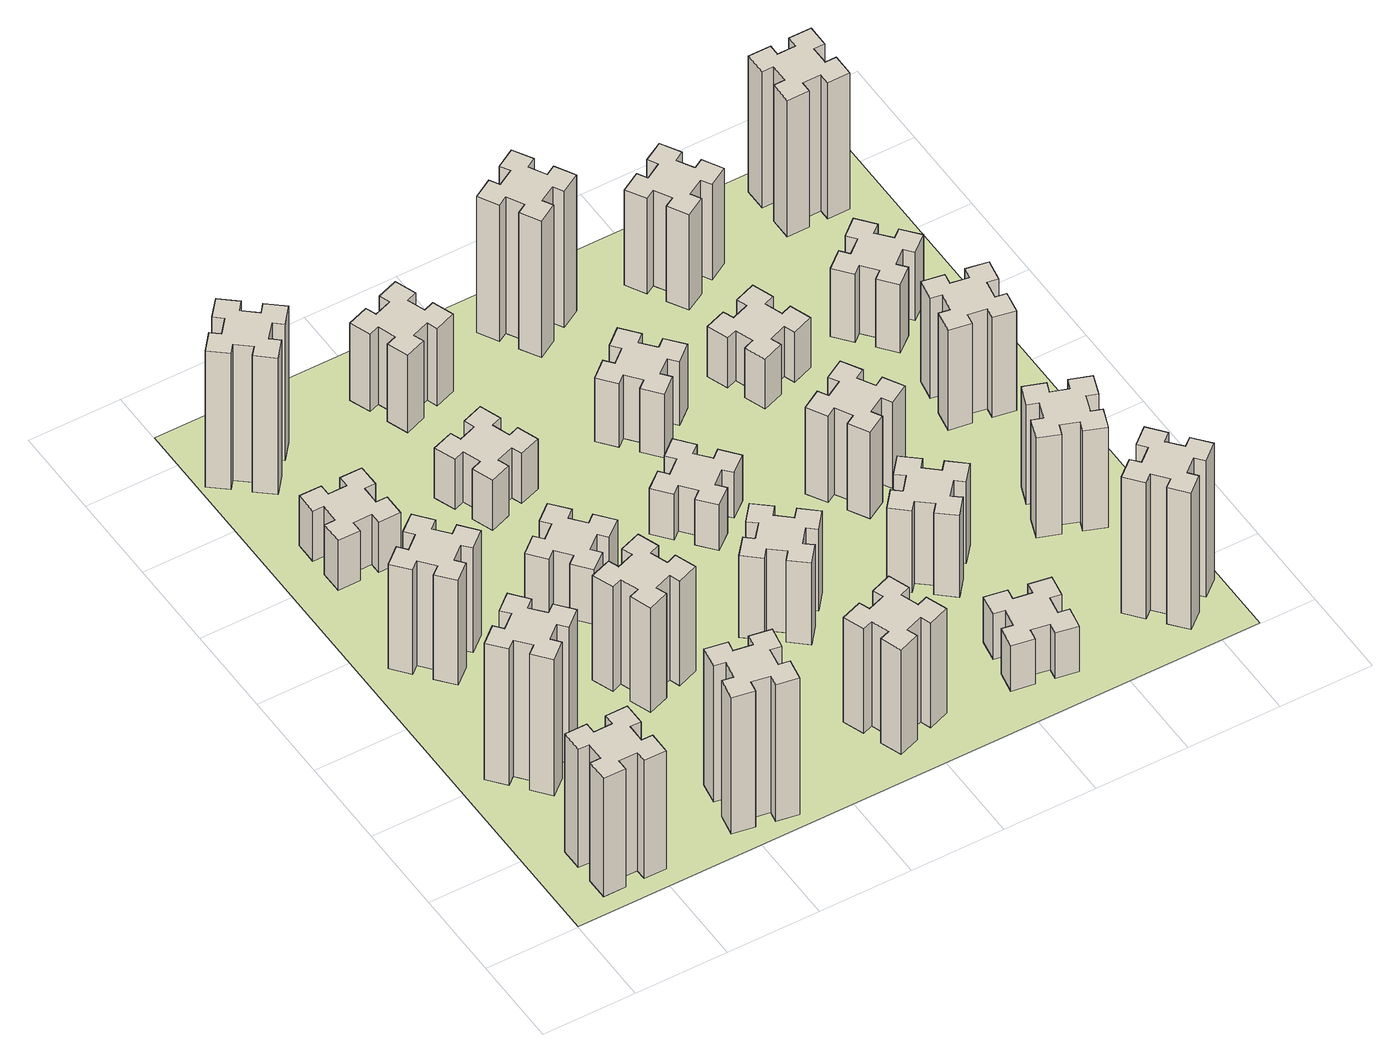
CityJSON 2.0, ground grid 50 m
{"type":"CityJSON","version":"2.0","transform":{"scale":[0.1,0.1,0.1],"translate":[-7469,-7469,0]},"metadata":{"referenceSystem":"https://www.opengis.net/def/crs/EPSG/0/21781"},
"CityObjects":{
"building1":{"type":"Building","attributes":{"class":"1000","function":"1000","usage":"1000","yearOfConstruction":2016,"roofType":"1000","measuredHeight":78,"storeysAboveGround":30,"storeysBelowGround":0},"geometry":[{"type":"Solid","lod":"1","boundaries":[[[[0,1,2,3,4,5,6,7,8,9,10,11,12,13,14,15,16,17,18,19]],[[17,16,20,21]],[[16,15,22,20]],[[15,14,23,22]],[[14,13,24,23]],[[13,12,25,24]],[[12,11,26,25]],[[11,10,27,26]],[[10,9,28,27]],[[9,8,29,28]],[[8,7,30,29]],[[7,6,31,30]],[[6,5,32,31]],[[5,4,33,32]],[[4,3,34,33]],[[3,2,35,34]],[[2,1,36,35]],[[1,0,37,36]],[[0,19,38,37]],[[19,18,39,38]],[[18,17,21,39]],[[24,25,26,27,28,29,30,31,32,33,34,35,36,37,38,39,21,20,22,23]]]]}]},
"building2":{"type":"Building","attributes":{"class":"1000","function":"1000","usage":"1000","yearOfConstruction":2016,"roofType":"1000","measuredHeight":90,"storeysAboveGround":30,"storeysBelowGround":0},"geometry":[{"type":"Solid","lod":"1","boundaries":[[[[40,41,42,43,44,45,46,47,48,49,50,51,52,53,54,55,56,57,58,59]],[[57,56,60,61]],[[56,55,62,60]],[[55,54,63,62]],[[54,53,64,63]],[[53,52,65,64]],[[52,51,66,65]],[[51,50,67,66]],[[50,49,68,67]],[[49,48,69,68]],[[48,47,70,69]],[[47,46,71,70]],[[46,45,72,71]],[[45,44,73,72]],[[44,43,74,73]],[[43,42,75,74]],[[42,41,76,75]],[[41,40,77,76]],[[40,59,78,77]],[[59,58,79,78]],[[58,57,61,79]],[[64,65,66,67,68,69,70,71,72,73,74,75,76,77,78,79,61,60,62,63]]]]}]},
"building3":{"type":"Building","attributes":{"class":"1000","function":"1000","usage":"1000","yearOfConstruction":2016,"roofType":"1000","measuredHeight":69,"storeysAboveGround":30,"storeysBelowGround":0},"geometry":[{"type":"Solid","lod":"1","boundaries":[[[[80,81,82,83,84,85,86,87,88,89,90,91,92,93,94,95,96,97,98,99]],[[97,96,100,101]],[[96,95,102,100]],[[95,94,103,102]],[[94,93,104,103]],[[93,92,105,104]],[[92,91,106,105]],[[91,90,107,106]],[[90,89,108,107]],[[89,88,109,108]],[[88,87,110,109]],[[87,86,111,110]],[[86,85,112,111]],[[85,84,113,112]],[[84,83,114,113]],[[83,82,115,114]],[[82,81,116,115]],[[81,80,117,116]],[[80,99,118,117]],[[99,98,119,118]],[[98,97,101,119]],[[104,105,106,107,108,109,110,111,112,113,114,115,116,117,118,119,101,100,102,103]]]]}]},
"building4":{"type":"Building","attributes":{"class":"1000","function":"1000","usage":"1000","yearOfConstruction":2016,"roofType":"1000","measuredHeight":33,"storeysAboveGround":30,"storeysBelowGround":0},"geometry":[{"type":"Solid","lod":"1","boundaries":[[[[120,121,122,123,124,125,126,127,128,129,130,131,132,133,134,135,136,137,138,139]],[[137,136,140,141]],[[136,135,142,140]],[[135,134,143,142]],[[134,133,144,143]],[[133,132,145,144]],[[132,131,146,145]],[[131,130,147,146]],[[130,129,148,147]],[[129,128,149,148]],[[128,127,150,149]],[[127,126,151,150]],[[126,125,152,151]],[[125,124,153,152]],[[124,123,154,153]],[[123,122,155,154]],[[122,121,156,155]],[[121,120,157,156]],[[120,139,158,157]],[[139,138,159,158]],[[138,137,141,159]],[[144,145,146,147,148,149,150,151,152,153,154,155,156,157,158,159,141,140,142,143]]]]}]},
"building5":{"type":"Building","attributes":{"class":"1000","function":"1000","usage":"1000","yearOfConstruction":2016,"roofType":"1000","measuredHeight":90,"storeysAboveGround":30,"storeysBelowGround":0},"geometry":[{"type":"Solid","lod":"1","boundaries":[[[[160,161,162,163,164,165,166,167,168,169,170,171,172,173,174,175,176,177,178,179]],[[177,176,180,181]],[[176,175,182,180]],[[175,174,183,182]],[[174,173,184,183]],[[173,172,185,184]],[[172,171,186,185]],[[171,170,187,186]],[[170,169,188,187]],[[169,168,189,188]],[[168,167,190,189]],[[167,166,191,190]],[[166,165,192,191]],[[165,164,193,192]],[[164,163,194,193]],[[163,162,195,194]],[[162,161,196,195]],[[161,160,197,196]],[[160,179,198,197]],[[179,178,199,198]],[[178,177,181,199]],[[184,185,186,187,188,189,190,191,192,193,194,195,196,197,198,199,181,180,182,183]]]]}]},
"building6":{"type":"Building","attributes":{"class":"1000","function":"1000","usage":"1000","yearOfConstruction":2016,"roofType":"1000","measuredHeight":90,"storeysAboveGround":30,"storeysBelowGround":0},"geometry":[{"type":"Solid","lod":"1","boundaries":[[[[200,201,202,203,204,205,206,207,208,209,210,211,212,213,214,215,216,217,218,219]],[[217,216,220,221]],[[216,215,222,220]],[[215,214,223,222]],[[214,213,224,223]],[[213,212,225,224]],[[212,211,226,225]],[[211,210,227,226]],[[210,209,228,227]],[[209,208,229,228]],[[208,207,230,229]],[[207,206,231,230]],[[206,205,232,231]],[[205,204,233,232]],[[204,203,234,233]],[[203,202,235,234]],[[202,201,236,235]],[[201,200,237,236]],[[200,219,238,237]],[[219,218,239,238]],[[218,217,221,239]],[[224,225,226,227,228,229,230,231,232,233,234,235,236,237,238,239,221,220,222,223]]]]}]},
"building7":{"type":"Building","attributes":{"class":"1000","function":"1000","usage":"1000","yearOfConstruction":2016,"roofType":"1000","measuredHeight":69,"storeysAboveGround":30,"storeysBelowGround":0},"geometry":[{"type":"Solid","lod":"1","boundaries":[[[[240,241,242,243,244,245,246,247,248,249,250,251,252,253,254,255,256,257,258,259]],[[257,256,260,261]],[[256,255,262,260]],[[255,254,263,262]],[[254,253,264,263]],[[253,252,265,264]],[[252,251,266,265]],[[251,250,267,266]],[[250,249,268,267]],[[249,248,269,268]],[[248,247,270,269]],[[247,246,271,270]],[[246,245,272,271]],[[245,244,273,272]],[[244,243,274,273]],[[243,242,275,274]],[[242,241,276,275]],[[241,240,277,276]],[[240,259,278,277]],[[259,258,279,278]],[[258,257,261,279]],[[264,265,266,267,268,269,270,271,272,273,274,275,276,277,278,279,261,260,262,263]]]]}]},
"building8":{"type":"Building","attributes":{"class":"1000","function":"1000","usage":"1000","yearOfConstruction":2016,"roofType":"1000","measuredHeight":36,"storeysAboveGround":30,"storeysBelowGround":0},"geometry":[{"type":"Solid","lod":"1","boundaries":[[[[280,281,282,283,284,285,286,287,288,289,290,291,292,293,294,295,296,297,298,299]],[[297,296,300,301]],[[296,295,302,300]],[[295,294,303,302]],[[294,293,304,303]],[[293,292,305,304]],[[292,291,306,305]],[[291,290,307,306]],[[290,289,308,307]],[[289,288,309,308]],[[288,287,310,309]],[[287,286,311,310]],[[286,285,312,311]],[[285,284,313,312]],[[284,283,314,313]],[[283,282,315,314]],[[282,281,316,315]],[[281,280,317,316]],[[280,299,318,317]],[[299,298,319,318]],[[298,297,301,319]],[[304,305,306,307,308,309,310,311,312,313,314,315,316,317,318,319,301,300,302,303]]]]}]},
"building9":{"type":"Building","attributes":{"class":"1000","function":"1000","usage":"1000","yearOfConstruction":2016,"roofType":"1000","measuredHeight":33,"storeysAboveGround":30,"storeysBelowGround":0},"geometry":[{"type":"Solid","lod":"1","boundaries":[[[[320,321,322,323,324,325,326,327,328,329,330,331,332,333,334,335,336,337,338,339]],[[337,336,340,341]],[[336,335,342,340]],[[335,334,343,342]],[[334,333,344,343]],[[333,332,345,344]],[[332,331,346,345]],[[331,330,347,346]],[[330,329,348,347]],[[329,328,349,348]],[[328,327,350,349]],[[327,326,351,350]],[[326,325,352,351]],[[325,324,353,352]],[[324,323,354,353]],[[323,322,355,354]],[[322,321,356,355]],[[321,320,357,356]],[[320,339,358,357]],[[339,338,359,358]],[[338,337,341,359]],[[344,345,346,347,348,349,350,351,352,353,354,355,356,357,358,359,341,340,342,343]]]]}]},
"building10":{"type":"Building","attributes":{"class":"1000","function":"1000","usage":"1000","yearOfConstruction":2016,"roofType":"1000","measuredHeight":69,"storeysAboveGround":30,"storeysBelowGround":0},"geometry":[{"type":"Solid","lod":"1","boundaries":[[[[360,361,362,363,364,365,366,367,368,369,370,371,372,373,374,375,376,377,378,379]],[[377,376,380,381]],[[376,375,382,380]],[[375,374,383,382]],[[374,373,384,383]],[[373,372,385,384]],[[372,371,386,385]],[[371,370,387,386]],[[370,369,388,387]],[[369,368,389,388]],[[368,367,390,389]],[[367,366,391,390]],[[366,365,392,391]],[[365,364,393,392]],[[364,363,394,393]],[[363,362,395,394]],[[362,361,396,395]],[[361,360,397,396]],[[360,379,398,397]],[[379,378,399,398]],[[378,377,381,399]],[[384,385,386,387,388,389,390,391,392,393,394,395,396,397,398,399,381,380,382,383]]]]}]},
"building11":{"type":"Building","attributes":{"class":"1000","function":"1000","usage":"1000","yearOfConstruction":2016,"roofType":"1000","measuredHeight":51,"storeysAboveGround":30,"storeysBelowGround":0},"geometry":[{"type":"Solid","lod":"1","boundaries":[[[[400,401,402,403,404,405,406,407,408,409,410,411,412,413,414,415,416,417,418,419]],[[417,416,420,421]],[[416,415,422,420]],[[415,414,423,422]],[[414,413,424,423]],[[413,412,425,424]],[[412,411,426,425]],[[411,410,427,426]],[[410,409,428,427]],[[409,408,429,428]],[[408,407,430,429]],[[407,406,431,430]],[[406,405,432,431]],[[405,404,433,432]],[[404,403,434,433]],[[403,402,435,434]],[[402,401,436,435]],[[401,400,437,436]],[[400,419,438,437]],[[419,418,439,438]],[[418,417,421,439]],[[424,425,426,427,428,429,430,431,432,433,434,435,436,437,438,439,421,420,422,423]]]]}]},
"building12":{"type":"Building","attributes":{"class":"1000","function":"1000","usage":"1000","yearOfConstruction":2016,"roofType":"1000","measuredHeight":54,"storeysAboveGround":30,"storeysBelowGround":0},"geometry":[{"type":"Solid","lod":"1","boundaries":[[[[440,441,442,443,444,445,446,447,448,449,450,451,452,453,454,455,456,457,458,459]],[[457,456,460,461]],[[456,455,462,460]],[[455,454,463,462]],[[454,453,464,463]],[[453,452,465,464]],[[452,451,466,465]],[[451,450,467,466]],[[450,449,468,467]],[[449,448,469,468]],[[448,447,470,469]],[[447,446,471,470]],[[446,445,472,471]],[[445,444,473,472]],[[444,443,474,473]],[[443,442,475,474]],[[442,441,476,475]],[[441,440,477,476]],[[440,459,478,477]],[[459,458,479,478]],[[458,457,461,479]],[[464,465,466,467,468,469,470,471,472,473,474,475,476,477,478,479,461,460,462,463]]]]}]},
"building13":{"type":"Building","attributes":{"class":"1000","function":"1000","usage":"1000","yearOfConstruction":2016,"roofType":"1000","measuredHeight":30,"storeysAboveGround":30,"storeysBelowGround":0},"geometry":[{"type":"Solid","lod":"1","boundaries":[[[[480,481,482,483,484,485,486,487,488,489,490,491,492,493,494,495,496,497,498,499]],[[497,496,500,501]],[[496,495,502,500]],[[495,494,503,502]],[[494,493,504,503]],[[493,492,505,504]],[[492,491,506,505]],[[491,490,507,506]],[[490,489,508,507]],[[489,488,509,508]],[[488,487,510,509]],[[487,486,511,510]],[[486,485,512,511]],[[485,484,513,512]],[[484,483,514,513]],[[483,482,515,514]],[[482,481,516,515]],[[481,480,517,516]],[[480,499,518,517]],[[499,498,519,518]],[[498,497,501,519]],[[504,505,506,507,508,509,510,511,512,513,514,515,516,517,518,519,501,500,502,503]]]]}]},
"building14":{"type":"Building","attributes":{"class":"1000","function":"1000","usage":"1000","yearOfConstruction":2016,"roofType":"1000","measuredHeight":42,"storeysAboveGround":30,"storeysBelowGround":0},"geometry":[{"type":"Solid","lod":"1","boundaries":[[[[520,521,522,523,524,525,526,527,528,529,530,531,532,533,534,535,536,537,538,539]],[[537,536,540,541]],[[536,535,542,540]],[[535,534,543,542]],[[534,533,544,543]],[[533,532,545,544]],[[532,531,546,545]],[[531,530,547,546]],[[530,529,548,547]],[[529,528,549,548]],[[528,527,550,549]],[[527,526,551,550]],[[526,525,552,551]],[[525,524,553,552]],[[524,523,554,553]],[[523,522,555,554]],[[522,521,556,555]],[[521,520,557,556]],[[520,539,558,557]],[[539,538,559,558]],[[538,537,541,559]],[[544,545,546,547,548,549,550,551,552,553,554,555,556,557,558,559,541,540,542,543]]]]}]},
"building15":{"type":"Building","attributes":{"class":"1000","function":"1000","usage":"1000","yearOfConstruction":2016,"roofType":"1000","measuredHeight":30,"storeysAboveGround":30,"storeysBelowGround":0},"geometry":[{"type":"Solid","lod":"1","boundaries":[[[[560,561,562,563,564,565,566,567,568,569,570,571,572,573,574,575,576,577,578,579]],[[577,576,580,581]],[[576,575,582,580]],[[575,574,583,582]],[[574,573,584,583]],[[573,572,585,584]],[[572,571,586,585]],[[571,570,587,586]],[[570,569,588,587]],[[569,568,589,588]],[[568,567,590,589]],[[567,566,591,590]],[[566,565,592,591]],[[565,564,593,592]],[[564,563,594,593]],[[563,562,595,594]],[[562,561,596,595]],[[561,560,597,596]],[[560,579,598,597]],[[579,578,599,598]],[[578,577,581,599]],[[584,585,586,587,588,589,590,591,592,593,594,595,596,597,598,599,581,580,582,583]]]]}]},
"building16":{"type":"Building","attributes":{"class":"1000","function":"1000","usage":"1000","yearOfConstruction":2016,"roofType":"1000","measuredHeight":90,"storeysAboveGround":30,"storeysBelowGround":0},"geometry":[{"type":"Solid","lod":"1","boundaries":[[[[600,601,602,603,604,605,606,607,608,609,610,611,612,613,614,615,616,617,618,619]],[[617,616,620,621]],[[616,615,622,620]],[[615,614,623,622]],[[614,613,624,623]],[[613,612,625,624]],[[612,611,626,625]],[[611,610,627,626]],[[610,609,628,627]],[[609,608,629,628]],[[608,607,630,629]],[[607,606,631,630]],[[606,605,632,631]],[[605,604,633,632]],[[604,603,634,633]],[[603,602,635,634]],[[602,601,636,635]],[[601,600,637,636]],[[600,619,638,637]],[[619,618,639,638]],[[618,617,621,639]],[[624,625,626,627,628,629,630,631,632,633,634,635,636,637,638,639,621,620,622,623]]]]}]},
"building17":{"type":"Building","attributes":{"class":"1000","function":"1000","usage":"1000","yearOfConstruction":2016,"roofType":"1000","measuredHeight":54,"storeysAboveGround":30,"storeysBelowGround":0},"geometry":[{"type":"Solid","lod":"1","boundaries":[[[[640,641,642,643,644,645,646,647,648,649,650,651,652,653,654,655,656,657,658,659]],[[657,656,660,661]],[[656,655,662,660]],[[655,654,663,662]],[[654,653,664,663]],[[653,652,665,664]],[[652,651,666,665]],[[651,650,667,666]],[[650,649,668,667]],[[649,648,669,668]],[[648,647,670,669]],[[647,646,671,670]],[[646,645,672,671]],[[645,644,673,672]],[[644,643,674,673]],[[643,642,675,674]],[[642,641,676,675]],[[641,640,677,676]],[[640,659,678,677]],[[659,658,679,678]],[[658,657,661,679]],[[664,665,666,667,668,669,670,671,672,673,674,675,676,677,678,679,661,660,662,663]]]]}]},
"building18":{"type":"Building","attributes":{"class":"1000","function":"1000","usage":"1000","yearOfConstruction":2016,"roofType":"1000","measuredHeight":57,"storeysAboveGround":30,"storeysBelowGround":0},"geometry":[{"type":"Solid","lod":"1","boundaries":[[[[680,681,682,683,684,685,686,687,688,689,690,691,692,693,694,695,696,697,698,699]],[[697,696,700,701]],[[696,695,702,700]],[[695,694,703,702]],[[694,693,704,703]],[[693,692,705,704]],[[692,691,706,705]],[[691,690,707,706]],[[690,689,708,707]],[[689,688,709,708]],[[688,687,710,709]],[[687,686,711,710]],[[686,685,712,711]],[[685,684,713,712]],[[684,683,714,713]],[[683,682,715,714]],[[682,681,716,715]],[[681,680,717,716]],[[680,699,718,717]],[[699,698,719,718]],[[698,697,701,719]],[[704,705,706,707,708,709,710,711,712,713,714,715,716,717,718,719,701,700,702,703]]]]}]},
"building19":{"type":"Building","attributes":{"class":"1000","function":"1000","usage":"1000","yearOfConstruction":2016,"roofType":"1000","measuredHeight":33,"storeysAboveGround":30,"storeysBelowGround":0},"geometry":[{"type":"Solid","lod":"1","boundaries":[[[[720,721,722,723,724,725,726,727,728,729,730,731,732,733,734,735,736,737,738,739]],[[737,736,740,741]],[[736,735,742,740]],[[735,734,743,742]],[[734,733,744,743]],[[733,732,745,744]],[[732,731,746,745]],[[731,730,747,746]],[[730,729,748,747]],[[729,728,749,748]],[[728,727,750,749]],[[727,726,751,750]],[[726,725,752,751]],[[725,724,753,752]],[[724,723,754,753]],[[723,722,755,754]],[[722,721,756,755]],[[721,720,757,756]],[[720,739,758,757]],[[739,738,759,758]],[[738,737,741,759]],[[744,745,746,747,748,749,750,751,752,753,754,755,756,757,758,759,741,740,742,743]]]]}]},
"building20":{"type":"Building","attributes":{"class":"1000","function":"1000","usage":"1000","yearOfConstruction":2016,"roofType":"1000","measuredHeight":90,"storeysAboveGround":30,"storeysBelowGround":0},"geometry":[{"type":"Solid","lod":"1","boundaries":[[[[760,761,762,763,764,765,766,767,768,769,770,771,772,773,774,775,776,777,778,779]],[[777,776,780,781]],[[776,775,782,780]],[[775,774,783,782]],[[774,773,784,783]],[[773,772,785,784]],[[772,771,786,785]],[[771,770,787,786]],[[770,769,788,787]],[[769,768,789,788]],[[768,767,790,789]],[[767,766,791,790]],[[766,765,792,791]],[[765,764,793,792]],[[764,763,794,793]],[[763,762,795,794]],[[762,761,796,795]],[[761,760,797,796]],[[760,779,798,797]],[[779,778,799,798]],[[778,777,781,799]],[[784,785,786,787,788,789,790,791,792,793,794,795,796,797,798,799,781,780,782,783]]]]}]},
"building21":{"type":"Building","attributes":{"class":"1000","function":"1000","usage":"1000","yearOfConstruction":2016,"roofType":"1000","measuredHeight":63,"storeysAboveGround":30,"storeysBelowGround":0},"geometry":[{"type":"Solid","lod":"1","boundaries":[[[[800,801,802,803,804,805,806,807,808,809,810,811,812,813,814,815,816,817,818,819]],[[817,816,820,821]],[[816,815,822,820]],[[815,814,823,822]],[[814,813,824,823]],[[813,812,825,824]],[[812,811,826,825]],[[811,810,827,826]],[[810,809,828,827]],[[809,808,829,828]],[[808,807,830,829]],[[807,806,831,830]],[[806,805,832,831]],[[805,804,833,832]],[[804,803,834,833]],[[803,802,835,834]],[[802,801,836,835]],[[801,800,837,836]],[[800,819,838,837]],[[819,818,839,838]],[[818,817,821,839]],[[824,825,826,827,828,829,830,831,832,833,834,835,836,837,838,839,821,820,822,823]]]]}]},
"building22":{"type":"Building","attributes":{"class":"1000","function":"1000","usage":"1000","yearOfConstruction":2016,"roofType":"1000","measuredHeight":66,"storeysAboveGround":30,"storeysBelowGround":0},"geometry":[{"type":"Solid","lod":"1","boundaries":[[[[840,841,842,843,844,845,846,847,848,849,850,851,852,853,854,855,856,857,858,859]],[[857,856,860,861]],[[856,855,862,860]],[[855,854,863,862]],[[854,853,864,863]],[[853,852,865,864]],[[852,851,866,865]],[[851,850,867,866]],[[850,849,868,867]],[[849,848,869,868]],[[848,847,870,869]],[[847,846,871,870]],[[846,845,872,871]],[[845,844,873,872]],[[844,843,874,873]],[[843,842,875,874]],[[842,841,876,875]],[[841,840,877,876]],[[840,859,878,877]],[[859,858,879,878]],[[858,857,861,879]],[[864,865,866,867,868,869,870,871,872,873,874,875,876,877,878,879,861,860,862,863]]]]}]},
"building23":{"type":"Building","attributes":{"class":"1000","function":"1000","usage":"1000","yearOfConstruction":2016,"roofType":"1000","measuredHeight":66,"storeysAboveGround":30,"storeysBelowGround":0},"geometry":[{"type":"Solid","lod":"1","boundaries":[[[[880,881,882,883,884,885,886,887,888,889,890,891,892,893,894,895,896,897,898,899]],[[897,896,900,901]],[[896,895,902,900]],[[895,894,903,902]],[[894,893,904,903]],[[893,892,905,904]],[[892,891,906,905]],[[891,890,907,906]],[[890,889,908,907]],[[889,888,909,908]],[[888,887,910,909]],[[887,886,911,910]],[[886,885,912,911]],[[885,884,913,912]],[[884,883,914,913]],[[883,882,915,914]],[[882,881,916,915]],[[881,880,917,916]],[[880,899,918,917]],[[899,898,919,918]],[[898,897,901,919]],[[904,905,906,907,908,909,910,911,912,913,914,915,916,917,918,919,901,900,902,903]]]]}]},
"building24":{"type":"Building","attributes":{"class":"1000","function":"1000","usage":"1000","yearOfConstruction":2016,"roofType":"1000","measuredHeight":45,"storeysAboveGround":30,"storeysBelowGround":0},"geometry":[{"type":"Solid","lod":"1","boundaries":[[[[920,921,922,923,924,925,926,927,928,929,930,931,932,933,934,935,936,937,938,939]],[[937,936,940,941]],[[936,935,942,940]],[[935,934,943,942]],[[934,933,944,943]],[[933,932,945,944]],[[932,931,946,945]],[[931,930,947,946]],[[930,929,948,947]],[[929,928,949,948]],[[928,927,950,949]],[[927,926,951,950]],[[926,925,952,951]],[[925,924,953,952]],[[924,923,954,953]],[[923,922,955,954]],[[922,921,956,955]],[[921,920,957,956]],[[920,939,958,957]],[[939,938,959,958]],[[938,937,941,959]],[[944,945,946,947,948,949,950,951,952,953,954,955,956,957,958,959,941,940,942,943]]]]}]},
"building25":{"type":"Building","attributes":{"class":"1000","function":"1000","usage":"1000","yearOfConstruction":2016,"roofType":"1000","measuredHeight":90,"storeysAboveGround":30,"storeysBelowGround":0},"geometry":[{"type":"Solid","lod":"1","boundaries":[[[[960,961,962,963,964,965,966,967,968,969,970,971,972,973,974,975,976,977,978,979]],[[977,976,980,981]],[[976,975,982,980]],[[975,974,983,982]],[[974,973,984,983]],[[973,972,985,984]],[[972,971,986,985]],[[971,970,987,986]],[[970,969,988,987]],[[969,968,989,988]],[[968,967,990,989]],[[967,966,991,990]],[[966,965,992,991]],[[965,964,993,992]],[[964,963,994,993]],[[963,962,995,994]],[[962,961,996,995]],[[961,960,997,996]],[[960,979,998,997]],[[979,978,999,998]],[[978,977,981,999]],[[984,985,986,987,988,989,990,991,992,993,994,995,996,997,998,999,981,980,982,983]]]]}]},
"landuse1":{"type":"LandUse","attributes":{"name":"plot1","function":"1010"},"geometry":[{"type":"MultiSurface","lod":"1","boundaries":[[[1000,1001,1002,1003]]]}]}
},
"vertices":[
[265,325,0],[265,225,0],[205,225,0],[205,105,0],[325,105,0],[325,165,0],[425,165,0],[425,105,0],[545,105,0],[545,225,0],[485,225,0],[485,325,0],[545,325,0],[545,445,0],[425,445,0],[425,385,0],[325,385,0],[325,445,0],[205,445,0],[205,325,0],[325,385,780],[325,445,780],[425,385,780],[425,445,780],[545,445,780],[545,325,780],[485,325,780],[485,225,780],[545,225,780],[545,105,780],[425,105,780],[425,165,780],[325,165,780],[325,105,780],[205,105,780],[205,225,780],[265,225,780],[265,325,780],[205,325,780],[205,445,780],
[492,1048,0],[427,1124,0],[473,1163,0],[396,1255,0],[304,1178,0],[343,1132,0],[266,1067,0],[228,1113,0],[136,1036,0],[213,944,0],[259,983,0],[323,906,0],[277,868,0],[354,776,0],[446,853,0],[408,899,0],[484,963,0],[523,917,0],[615,994,0],[538,1086,0],[484,963,900],[523,917,900],[408,899,900],[446,853,900],[354,776,900],[277,868,900],[323,906,900],[259,983,900],[213,944,900],[136,1036,900],[228,1113,900],[266,1067,900],[343,1132,900],[304,1178,900],[396,1255,900],[473,1163,900],[427,1124,900],[492,1048,900],[538,1086,900],[615,994,900],
[492,1888,0],[427,1964,0],[473,2003,0],[396,2095,0],[304,2018,0],[343,1972,0],[266,1907,0],[228,1953,0],[136,1876,0],[213,1784,0],[259,1823,0],[323,1746,0],[277,1708,0],[354,1616,0],[446,1693,0],[408,1739,0],[484,1803,0],[523,1757,0],[615,1834,0],[538,1926,0],[484,1803,690],[523,1757,690],[408,1739,690],[446,1693,690],[354,1616,690],[277,1708,690],[323,1746,690],[259,1823,690],[213,1784,690],[136,1876,690],[228,1953,690],[266,1907,690],[343,1972,690],[304,2018,690],[396,2095,690],[473,2003,690],[427,1964,690],[492,1888,690],[538,1926,690],[615,1834,690],
[485,2545,0],[485,2645,0],[545,2645,0],[545,2765,0],[425,2765,0],[425,2705,0],[325,2705,0],[325,2765,0],[205,2765,0],[205,2645,0],[265,2645,0],[265,2545,0],[205,2545,0],[205,2425,0],[325,2425,0],[325,2485,0],[425,2485,0],[425,2425,0],[545,2425,0],[545,2545,0],[425,2485,330],[425,2425,330],[325,2485,330],[325,2425,330],[205,2425,330],[205,2545,330],[265,2545,330],[265,2645,330],[205,2645,330],[205,2765,330],[325,2765,330],[325,2705,330],[425,2705,330],[425,2765,330],[545,2765,330],[545,2645,330],[485,2645,330],[485,2545,330],[545,2545,330],[545,2425,330],
[1016,344,0],[998,245,0],[939,256,0],[918,137,0],[1037,117,0],[1047,176,0],[1145,158,0],[1135,99,0],[1253,78,0],[1274,197,0],[1215,207,0],[1232,305,0],[1291,295,0],[1312,413,0],[1194,434,0],[1184,375,0],[1085,392,0],[1096,451,0],[977,472,0],[957,354,0],[1085,392,900],[1096,451,900],[1184,375,900],[1194,434,900],[1312,413,900],[1291,295,900],[1232,305,900],[1215,207,900],[1274,197,900],[1253,78,900],[1135,99,900],[1145,158,900],[1047,176,900],[1037,117,900],[918,137,900],[939,256,900],[998,245,900],[1016,344,900],[957,354,900],[977,472,900],
[384,3387,0],[308,3452,0],[346,3498,0],[254,3575,0],[177,3483,0],[223,3444,0],[159,3368,0],[113,3406,0],[36,3314,0],[128,3237,0],[166,3283,0],[243,3219,0],[204,3173,0],[296,3096,0],[373,3188,0],[327,3226,0],[392,3303,0],[438,3264,0],[515,3356,0],[423,3433,0],[392,3303,900],[438,3264,900],[327,3226,900],[373,3188,900],[296,3096,900],[204,3173,900],[243,3219,900],[166,3283,900],[128,3237,900],[36,3314,900],[113,3406,900],[159,3368,900],[223,3444,900],[177,3483,900],[254,3575,900],[346,3498,900],[308,3452,900],[384,3387,900],[423,3433,900],[515,3356,900],
[1236,1206,0],[1202,1300,0],[1258,1320,0],[1217,1433,0],[1104,1392,0],[1125,1336,0],[1031,1302,0],[1010,1358,0],[897,1317,0],[939,1204,0],[995,1225,0],[1029,1131,0],[973,1110,0],[1014,997,0],[1127,1039,0],[1106,1095,0],[1200,1129,0],[1220,1073,0],[1333,1114,0],[1292,1227,0],[1200,1129,690],[1220,1073,690],[1106,1095,690],[1127,1039,690],[1014,997,690],[973,1110,690],[1029,1131,690],[995,1225,690],[939,1204,690],[897,1317,690],[1010,1358,690],[1031,1302,690],[1125,1336,690],[1104,1392,690],[1217,1433,690],[1258,1320,690],[1202,1300,690],[1236,1206,690],[1292,1227,690],[1333,1114,690],
[1083,1972,0],[1006,1907,0],[968,1953,0],[876,1876,0],[953,1784,0],[999,1823,0],[1063,1746,0],[1017,1708,0],[1094,1616,0],[1186,1693,0],[1148,1739,0],[1224,1803,0],[1263,1757,0],[1355,1834,0],[1278,1926,0],[1232,1888,0],[1167,1964,0],[1213,2003,0],[1136,2095,0],[1044,2018,0],[1167,1964,360],[1213,2003,360],[1232,1888,360],[1278,1926,360],[1355,1834,360],[1263,1757,360],[1224,1803,360],[1148,1739,360],[1186,1693,360],[1094,1616,360],[1017,1708,360],[1063,1746,360],[999,1823,360],[953,1784,360],[876,1876,360],[968,1953,360],[1006,1907,360],[1083,1972,360],[1044,2018,360],[1136,2095,360],
[1106,2475,0],[1200,2509,0],[1220,2453,0],[1333,2494,0],[1292,2607,0],[1236,2586,0],[1202,2680,0],[1258,2700,0],[1217,2813,0],[1104,2772,0],[1125,2716,0],[1031,2682,0],[1010,2738,0],[897,2697,0],[939,2584,0],[995,2605,0],[1029,2511,0],[973,2490,0],[1014,2377,0],[1127,2419,0],[1029,2511,330],[973,2490,330],[995,2605,330],[939,2584,330],[897,2697,330],[1010,2738,330],[1031,2682,330],[1125,2716,330],[1104,2772,330],[1217,2813,330],[1258,2700,330],[1202,2680,330],[1236,2586,330],[1292,2607,330],[1333,2494,330],[1220,2453,330],[1200,2509,330],[1106,2475,330],[1127,2419,330],[1014,2377,330],
[1835,385,0],[1869,291,0],[1813,270,0],[1854,157,0],[1967,199,0],[1946,255,0],[2040,289,0],[2060,233,0],[2173,274,0],[2132,387,0],[2076,366,0],[2042,460,0],[2098,480,0],[2057,593,0],[1944,552,0],[1965,496,0],[1871,462,0],[1850,518,0],[1737,477,0],[1779,364,0],[1871,462,690],[1850,518,690],[1965,496,690],[1944,552,690],[2057,593,690],[2098,480,690],[2042,460,690],[2076,366,690],[2132,387,690],[2173,274,690],[2060,233,690],[2040,289,690],[1946,255,690],[1967,199,690],[1854,157,690],[1813,270,690],[1869,291,690],[1835,385,690],[1779,364,690],[1737,477,690],
[1125,3456,0],[1031,3422,0],[1010,3478,0],[897,3437,0],[939,3324,0],[995,3345,0],[1029,3251,0],[973,3230,0],[1014,3117,0],[1127,3159,0],[1106,3215,0],[1200,3249,0],[1220,3193,0],[1333,3234,0],[1292,3347,0],[1236,3326,0],[1202,3420,0],[1258,3440,0],[1217,3553,0],[1104,3512,0],[1202,3420,510],[1258,3440,510],[1236,3326,510],[1292,3347,510],[1333,3234,510],[1220,3193,510],[1200,3249,510],[1106,3215,510],[1127,3159,510],[1014,3117,510],[973,3230,510],[1029,3251,510],[995,3345,510],[939,3324,510],[897,3437,510],[1010,3478,510],[1031,3422,510],[1125,3456,510],[1104,3512,510],[1217,3553,510],
[1746,1163,0],[1823,1099,0],[1784,1053,0],[1876,976,0],[1953,1068,0],[1907,1106,0],[1972,1183,0],[2018,1144,0],[2095,1236,0],[2003,1313,0],[1964,1267,0],[1888,1332,0],[1926,1378,0],[1834,1455,0],[1757,1363,0],[1803,1324,0],[1739,1248,0],[1693,1286,0],[1616,1194,0],[1708,1117,0],[1739,1248,540],[1693,1286,540],[1803,1324,540],[1757,1363,540],[1834,1455,540],[1926,1378,540],[1888,1332,540],[1964,1267,540],[2003,1313,540],[2095,1236,540],[2018,1144,540],[1972,1183,540],[1907,1106,540],[1953,1068,540],[1876,976,540],[1784,1053,540],[1823,1099,540],[1746,1163,540],[1708,1117,540],[1616,1194,540],
[1972,1988,0],[1907,2064,0],[1953,2103,0],[1876,2195,0],[1784,2118,0],[1823,2072,0],[1746,2007,0],[1708,2053,0],[1616,1976,0],[1693,1884,0],[1739,1923,0],[1803,1846,0],[1757,1808,0],[1834,1716,0],[1926,1793,0],[1888,1839,0],[1964,1903,0],[2003,1857,0],[2095,1934,0],[2018,2026,0],[1964,1903,300],[2003,1857,300],[1888,1839,300],[1926,1793,300],[1834,1716,300],[1757,1808,300],[1803,1846,300],[1739,1923,300],[1693,1884,300],[1616,1976,300],[1708,2053,300],[1746,2007,300],[1823,2072,300],[1784,2118,300],[1876,2195,300],[1953,2103,300],[1907,2064,300],[1972,1988,300],[2018,2026,300],[2095,1934,300],
[1839,2563,0],[1903,2486,0],[1857,2448,0],[1934,2356,0],[2026,2433,0],[1988,2479,0],[2064,2543,0],[2103,2497,0],[2195,2574,0],[2118,2666,0],[2072,2628,0],[2007,2704,0],[2053,2743,0],[1976,2835,0],[1884,2758,0],[1923,2712,0],[1846,2647,0],[1808,2693,0],[1716,2616,0],[1793,2524,0],[1846,2647,420],[1808,2693,420],[1923,2712,420],[1884,2758,420],[1976,2835,420],[2053,2743,420],[2007,2704,420],[2072,2628,420],[2118,2666,420],[2195,2574,420],[2103,2497,420],[2064,2543,420],[1988,2479,420],[2026,2433,420],[1934,2356,420],[1857,2448,420],[1903,2486,420],[1839,2563,420],[1793,2524,420],[1716,2616,420],
[2596,444,0],[2578,345,0],[2519,356,0],[2498,237,0],[2617,217,0],[2627,276,0],[2725,258,0],[2715,199,0],[2833,178,0],[2854,297,0],[2795,307,0],[2812,405,0],[2871,395,0],[2892,513,0],[2774,534,0],[2764,475,0],[2665,492,0],[2676,551,0],[2557,572,0],[2537,454,0],[2665,492,300],[2676,551,300],[2764,475,300],[2774,534,300],[2892,513,300],[2871,395,300],[2812,405,300],[2795,307,300],[2854,297,300],[2833,178,300],[2715,199,300],[2725,258,300],[2627,276,300],[2617,217,300],[2498,237,300],[2519,356,300],[2578,345,300],[2596,444,300],[2537,454,300],[2557,572,300],
[1844,3556,0],[1757,3506,0],[1727,3558,0],[1623,3498,0],[1683,3394,0],[1735,3424,0],[1785,3337,0],[1733,3307,0],[1793,3203,0],[1897,3263,0],[1867,3315,0],[1954,3365,0],[1984,3313,0],[2088,3373,0],[2028,3477,0],[1976,3447,0],[1926,3534,0],[1978,3564,0],[1918,3668,0],[1814,3608,0],[1926,3534,900],[1978,3564,900],[1976,3447,900],[2028,3477,900],[2088,3373,900],[1984,3313,900],[1954,3365,900],[1867,3315,900],[1897,3263,900],[1793,3203,900],[1733,3307,900],[1785,3337,900],[1735,3424,900],[1683,3394,900],[1623,3498,900],[1727,3558,900],[1757,3506,900],[1844,3556,900],[1814,3608,900],[1918,3668,900],
[2647,1006,0],[2712,1083,0],[2758,1044,0],[2835,1136,0],[2743,1213,0],[2704,1167,0],[2628,1232,0],[2666,1278,0],[2574,1355,0],[2497,1263,0],[2543,1224,0],[2479,1148,0],[2433,1186,0],[2356,1094,0],[2448,1017,0],[2486,1063,0],[2563,999,0],[2524,953,0],[2616,876,0],[2693,968,0],[2563,999,540],[2524,953,540],[2486,1063,540],[2448,1017,540],[2356,1094,540],[2433,1186,540],[2479,1148,540],[2543,1224,540],[2497,1263,540],[2574,1355,540],[2666,1278,540],[2628,1232,540],[2704,1167,540],[2743,1213,540],[2835,1136,540],[2758,1044,540],[2712,1083,540],[2647,1006,540],[2693,968,540],[2616,876,540],
[2584,1876,0],[2497,1826,0],[2467,1878,0],[2363,1818,0],[2423,1714,0],[2475,1744,0],[2525,1657,0],[2473,1627,0],[2533,1523,0],[2637,1583,0],[2607,1635,0],[2694,1685,0],[2724,1633,0],[2828,1693,0],[2768,1797,0],[2716,1767,0],[2666,1854,0],[2718,1884,0],[2658,1988,0],[2554,1928,0],[2666,1854,570],[2718,1884,570],[2716,1767,570],[2768,1797,570],[2828,1693,570],[2724,1633,570],[2694,1685,570],[2607,1635,570],[2637,1583,570],[2533,1523,570],[2473,1627,570],[2525,1657,570],[2475,1744,570],[2423,1714,570],[2363,1818,570],[2467,1878,570],[2497,1826,570],[2584,1876,570],[2554,1928,570],[2658,1988,570],
[2586,2475,0],[2680,2509,0],[2700,2453,0],[2813,2494,0],[2772,2607,0],[2716,2586,0],[2682,2680,0],[2738,2700,0],[2697,2813,0],[2584,2772,0],[2605,2716,0],[2511,2682,0],[2490,2738,0],[2377,2697,0],[2419,2584,0],[2475,2605,0],[2509,2511,0],[2453,2490,0],[2494,2377,0],[2607,2419,0],[2509,2511,330],[2453,2490,330],[2475,2605,330],[2419,2584,330],[2377,2697,330],[2490,2738,330],[2511,2682,330],[2605,2716,330],[2584,2772,330],[2697,2813,330],[2738,2700,330],[2682,2680,330],[2716,2586,330],[2772,2607,330],[2813,2494,330],[2700,2453,330],[2680,2509,330],[2586,2475,330],[2607,2419,330],[2494,2377,330],
[3468,259,0],[3544,323,0],[3583,277,0],[3675,354,0],[3598,446,0],[3552,408,0],[3487,484,0],[3533,523,0],[3456,615,0],[3364,538,0],[3403,492,0],[3326,427,0],[3288,473,0],[3196,396,0],[3273,304,0],[3319,343,0],[3383,266,0],[3337,228,0],[3414,136,0],[3506,213,0],[3383,266,900],[3337,228,900],[3319,343,900],[3273,304,900],[3196,396,900],[3288,473,900],[3326,427,900],[3403,492,900],[3364,538,900],[3456,615,900],[3533,523,900],[3487,484,900],[3552,408,900],[3598,446,900],[3675,354,900],[3583,277,900],[3544,323,900],[3468,259,900],[3506,213,900],[3414,136,900],
[2716,3347,0],[2666,3434,0],[2718,3464,0],[2658,3568,0],[2554,3508,0],[2584,3456,0],[2497,3406,0],[2467,3458,0],[2363,3398,0],[2423,3294,0],[2475,3324,0],[2525,3237,0],[2473,3207,0],[2533,3103,0],[2637,3163,0],[2607,3215,0],[2694,3265,0],[2724,3213,0],[2828,3273,0],[2768,3377,0],[2694,3265,630],[2724,3213,630],[2607,3215,630],[2637,3163,630],[2533,3103,630],[2473,3207,630],[2525,3237,630],[2475,3324,630],[2423,3294,630],[2363,3398,630],[2467,3458,630],[2497,3406,630],[2584,3456,630],[2554,3508,630],[2658,3568,630],[2718,3464,630],[2666,3434,630],[2716,3347,630],[2768,3377,630],[2828,3273,630],
[3251,1029,0],[3345,995,0],[3324,939,0],[3437,897,0],[3478,1010,0],[3422,1031,0],[3456,1125,0],[3512,1104,0],[3553,1217,0],[3440,1258,0],[3420,1202,0],[3326,1236,0],[3347,1292,0],[3234,1333,0],[3193,1220,0],[3249,1200,0],[3215,1106,0],[3159,1127,0],[3117,1014,0],[3230,973,0],[3215,1106,660],[3159,1127,660],[3249,1200,660],[3193,1220,660],[3234,1333,660],[3347,1292,660],[3326,1236,660],[3420,1202,660],[3440,1258,660],[3553,1217,660],[3512,1104,660],[3456,1125,660],[3422,1031,660],[3478,1010,660],[3437,897,660],[3324,939,660],[3345,995,660],[3251,1029,660],[3230,973,660],[3117,1014,660],
[3267,1856,0],[3365,1838,0],[3355,1779,0],[3473,1758,0],[3494,1877,0],[3435,1887,0],[3452,1985,0],[3511,1975,0],[3532,2093,0],[3414,2114,0],[3404,2055,0],[3305,2072,0],[3316,2131,0],[3197,2152,0],[3177,2034,0],[3236,2024,0],[3218,1925,0],[3159,1936,0],[3138,1817,0],[3257,1797,0],[3218,1925,660],[3159,1936,660],[3236,2024,660],[3177,2034,660],[3197,2152,660],[3316,2131,660],[3305,2072,660],[3404,2055,660],[3414,2114,660],[3532,2093,660],[3511,1975,660],[3452,1985,660],[3435,1887,660],[3494,1877,660],[3473,1758,660],[3355,1779,660],[3365,1838,660],[3267,1856,660],[3257,1797,660],[3138,1817,660],
[3119,2563,0],[3183,2486,0],[3137,2448,0],[3214,2356,0],[3306,2433,0],[3268,2479,0],[3344,2543,0],[3383,2497,0],[3475,2574,0],[3398,2666,0],[3352,2628,0],[3287,2704,0],[3333,2743,0],[3256,2835,0],[3164,2758,0],[3203,2712,0],[3126,2647,0],[3088,2693,0],[2996,2616,0],[3073,2524,0],[3126,2647,450],[3088,2693,450],[3203,2712,450],[3164,2758,450],[3256,2835,450],[3333,2743,450],[3287,2704,450],[3352,2628,450],[3398,2666,450],[3475,2574,450],[3383,2497,450],[3344,2543,450],[3268,2479,450],[3306,2433,450],[3214,2356,450],[3137,2448,450],[3183,2486,450],[3119,2563,450],[3073,2524,450],[2996,2616,450],
[3285,3325,0],[3385,3325,0],[3385,3265,0],[3505,3265,0],[3505,3385,0],[3445,3385,0],[3445,3485,0],[3505,3485,0],[3505,3605,0],[3385,3605,0],[3385,3545,0],[3285,3545,0],[3285,3605,0],[3165,3605,0],[3165,3485,0],[3225,3485,0],[3225,3385,0],[3165,3385,0],[3165,3265,0],[3285,3265,0],[3225,3385,900],[3165,3385,900],[3225,3485,900],[3165,3485,900],[3165,3605,900],[3285,3605,900],[3285,3545,900],[3385,3545,900],[3385,3605,900],[3505,3605,900],[3505,3485,900],[3445,3485,900],[3445,3385,900],[3505,3385,900],[3505,3265,900],[3385,3265,900],[3385,3325,900],[3285,3325,900],[3285,3265,900],[3165,3265,900],
[5,3705,0],[3705,3705,0],[3705,5,0],[5,5,0]
]}
